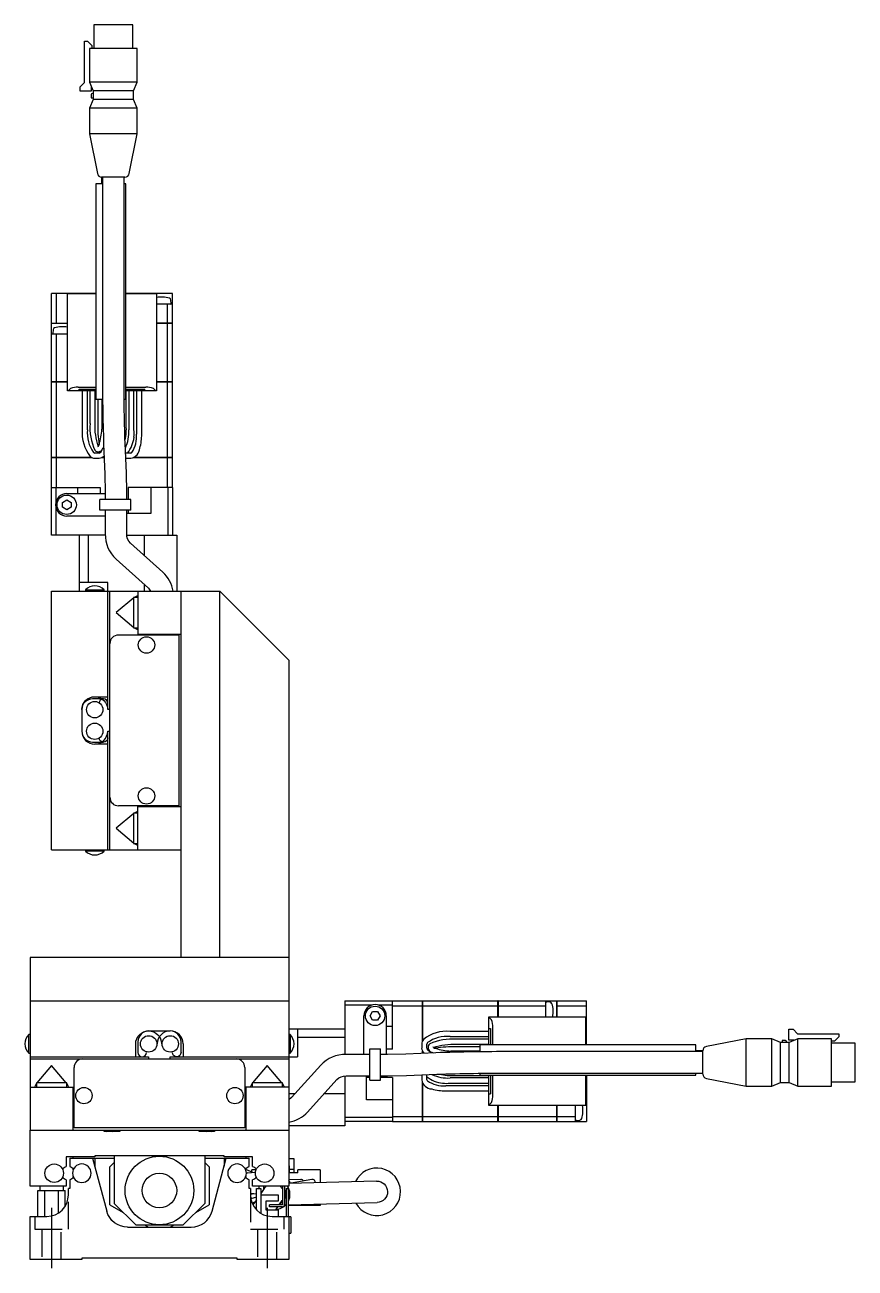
# Model space of a CAD drawing. Extents: x 0 to 921, y -8 to 744.
# Drawn here: x 479 to 671.5, y 230.3 to 518.6 of the extents above; entities that cross this region are included whole.
import ezdxf

# ---------------------------------------------------------------- set-up
doc = ezdxf.new("R2010")
doc.units = 0
doc.header["$LTSCALE"] = 0.5
doc.linetypes.add('CENTER', pattern=[50.8, 31.75, -6.35, 6.35, -6.35])
doc.linetypes.add('DASHED', pattern=[19.05, 12.7, -6.35])
for name, color, linetype in [('MSM_CENTER', 1, 'CENTER'), ('MSM_CONTINUOUS', 7, 'CONTINUOUS'), ('MSM_DASHED', 4, 'DASHED')]:
    doc.layers.add(name, color=color, linetype=linetype)

msp = doc.modelspace()

# ---------------------------------------------------------------- linework, layer by layer
at = {"layer": 'MSM_CENTER'}
for p, q in [((485.16, 244.35), (485.16, 230.35)), ((535.16, 244.35), (535.16, 230.35))]:
    msp.add_line(p, q, dxfattribs=at)
at = {"layer": 'MSM_CONTINUOUS'}
for p, q in [((503.96, 518.65), (494.96, 518.65)), ((494.96, 518.65), (494.96, 513.15)), ((503.96, 513.15), (503.96, 518.65)), ((492.8, 505.32), (492.8, 514.86)), ((492.8, 514.86), (493.5, 514.86)), ((493.5, 514.86), (494.5, 513.86)), ((494.5, 513.86), (494.5, 513.15)), ((504.96, 513.15), (493.96, 513.15)), ((493.96, 513.15), (493.96, 505.35)), ((504.96, 505.35), (504.96, 513.15)), ((491.78, 504.3), (492.8, 505.32)), ((504.96, 505.35), (493.96, 505.35)), ((493.96, 505.35), (494.81, 503.35)), ((494.31, 504.53), (494.31, 503.3)), ((504.11, 503.35), (504.96, 505.35)), ((491.78, 503.3), (491.78, 504.3)), ((494.31, 503.3), (491.78, 503.3)), ((494.35, 502.47), (494.35, 501.75)), ((494.35, 501.75), (494.81, 501.75)), ((494.81, 502.77), (494.65, 502.77)), ((504.11, 503.35), (494.81, 503.35)), ((494.81, 503.35), (494.81, 501.35)), ((504.11, 501.35), (504.11, 503.35)), ((494.81, 501.35), (493.96, 499.35)), ((504.96, 499.35), (493.96, 499.35)), ((493.96, 499.35), (493.96, 493.35)), ((504.11, 501.35), (494.81, 501.35)), ((504.96, 499.35), (504.11, 501.35)), ((504.96, 493.35), (504.96, 499.35)), ((504.96, 493.35), (493.96, 493.35)), ((493.96, 493.35), (495.77, 484.15)), ((503.15, 484.15), (504.96, 493.35)), ((496.96, 481.75), (495.39, 481.75)), ((495.39, 481.75), (495.39, 431.75)), ((502.17, 483.35), (496.75, 483.35)), ((496.75, 483.35), (496.76, 481.75)), ((496.96, 483.35), (496.96, 438.74)), ((501.96, 438.74), (501.96, 483.35)), ((502.39, 481.75), (501.96, 481.75)), ((502.39, 431.75), (502.39, 481.75)), ((485.16, 449.46), (485.16, 456.35)), ((495.39, 456.35), (485.16, 456.35)), ((486.31, 449.46), (486.31, 456.35)), ((488.86, 433.75), (488.86, 456.25)), ((495.39, 456.25), (488.86, 456.25)), ((513.16, 456.35), (502.39, 456.35)), ((509.46, 456.25), (502.39, 456.25)), ((509.41, 456.25), (509.41, 456.35)), ((509.46, 456.25), (509.46, 433.75)), ((513.16, 449.46), (513.16, 456.35)), ((513.16, 453.85), (509.46, 453.85)), ((512.01, 449.46), (512.01, 453.85)), ((512.89, 454.05), (512.82, 454.82)), ((485.16, 449.46), (488.86, 449.46)), ((485.16, 435.85), (485.16, 449.45)), ((485.16, 449.45), (488.86, 449.45)), ((488.86, 446.95), (485.16, 446.95)), ((485.17, 449.45), (485.17, 449.46)), ((485.5, 447.93), (485.43, 447.16)), ((486.31, 449.45), (486.31, 449.46)), ((486.31, 435.85), (486.31, 446.95)), ((509.46, 449.46), (513.16, 449.46)), ((513.16, 449.45), (509.46, 449.45)), ((512, 449.45), (512, 449.46)), ((512.01, 435.85), (512.01, 449.45)), ((513.15, 449.45), (513.15, 449.46)), ((513.16, 435.85), (513.16, 449.45)), ((485.16, 435.85), (488.86, 435.85)), ((485.16, 418.35), (485.16, 435.84)), ((488.86, 435.84), (485.16, 435.84)), ((485.17, 435.85), (485.17, 435.84)), ((486.31, 435.85), (486.31, 435.84)), ((486.31, 418.35), (486.31, 435.84)), ((509.46, 435.85), (513.16, 435.85)), ((513.16, 435.84), (509.46, 435.84)), ((512, 435.85), (512, 435.84)), ((512.01, 418.35), (512.01, 435.84)), ((513.15, 435.85), (513.15, 435.84)), ((513.16, 418.35), (513.16, 435.84)), ((495.39, 433.75), (488.86, 433.75)), ((488.97, 433.75), (489.57, 434.35)), ((491.34, 434.61), (495.39, 434.61)), ((491.56, 434.14), (495.39, 434.14)), ((491.56, 433.75), (491.56, 434.14)), ((492.26, 433.75), (492.26, 424.75)), ((493.46, 424.75), (493.46, 433.75)), ((494.06, 433.75), (494.06, 426.23)), ((495.26, 426.23), (495.26, 433.75)), ((502.39, 434.61), (506.98, 434.61)), ((502.39, 434.14), (506.76, 434.14)), ((509.46, 433.75), (502.39, 433.75)), ((502.46, 425.75), (502.46, 433.75)), ((503.06, 433.75), (503.06, 424.75)), ((504.26, 424.75), (504.26, 433.75)), ((504.86, 433.75), (504.86, 423.75)), ((506.06, 423.75), (506.06, 433.75)), ((506.76, 433.75), (506.76, 434.14)), ((508.75, 434.35), (509.35, 433.75)), ((496.99, 431.75), (495.39, 431.75)), ((495.86, 431.75), (495.86, 426.21)), ((496.81, 431.75), (496.81, 426.3)), ((502.39, 431.75), (501.99, 431.75)), ((496.81, 426.33), (496.81, 426.28)), ((497.22, 421.43), (497.53, 414.44)), ((502.52, 414.66), (502.22, 421.65)), ((485.16, 418.35), (486.31, 418.35)), ((485.16, 418.35), (494.43, 418.35)), ((486.31, 418.34), (485.16, 418.34)), ((485.16, 411.35), (485.16, 418.34)), ((494.45, 418.34), (485.16, 418.34)), ((485.17, 418.35), (485.17, 418.34)), ((486.31, 418.35), (486.31, 418.34)), ((486.31, 411.35), (486.31, 418.34)), ((496.18, 419.35), (495.21, 419.35)), ((495.21, 418.15), (496.16, 418.15)), ((495.99, 420.87), (495.83, 420.81)), ((496.2, 419.67), (496.24, 419.68)), ((496.24, 419.68), (496.44, 419.76)), ((497.36, 418.34), (496.81, 418.34)), ((496.84, 418.35), (497.36, 418.35)), ((503.51, 419.35), (502.3, 419.35)), ((502.35, 418.15), (503.51, 418.15)), ((513.16, 418.34), (504.11, 418.34)), ((504.13, 418.35), (513.16, 418.35)), ((512, 418.35), (512, 418.34)), ((512.01, 418.35), (513.16, 418.35)), ((512.01, 411.35), (512.01, 418.34)), ((513.16, 418.34), (512.01, 418.34)), ((513.15, 418.35), (513.15, 418.34)), ((513.16, 411.35), (513.16, 418.34)), ((497.53, 414.44), (497.59, 410.25)), ((502.59, 410.25), (502.52, 414.66)), ((485.16, 400.35), (485.16, 411.35)), ((485.16, 411.35), (496.4, 411.35)), ((486.16, 411.35), (486.16, 408.06)), ((488.66, 409.95), (497.59, 409.95)), ((491.16, 411.35), (491.16, 409.95)), ((496.4, 411.35), (496.4, 409.95)), ((497.59, 410.25), (497.59, 408.6)), ((502.59, 408.6), (502.59, 410.25)), ((502.92, 411.35), (502.92, 408.6)), ((513.16, 411.35), (502.92, 411.35)), ((508.16, 411.35), (508.16, 405.35)), ((512.16, 400.35), (512.16, 411.35)), ((513.16, 411.35), (513.16, 400.35)), ((486.16, 406.63), (486.16, 400.35)), ((487.66, 407.92), (488.66, 408.5)), ((487.66, 406.77), (487.66, 407.92)), ((488.66, 406.19), (487.66, 406.77)), ((488.66, 408.5), (489.66, 407.92)), ((489.66, 406.77), (488.66, 406.19)), ((489.66, 407.92), (489.66, 406.77)), ((496.32, 406.1), (496.32, 408.6)), ((496.57, 408.6), (496.32, 408.6)), ((503.56, 408.6), (496.57, 408.6)), ((503.56, 406.1), (503.56, 408.6)), ((497.59, 404.75), (488.66, 404.75)), ((496.57, 406.1), (496.32, 406.1)), ((503.56, 406.1), (496.57, 406.1)), ((497.59, 406.1), (497.59, 400.62)), ((502.59, 400.62), (502.59, 406.1)), ((508.16, 405.35), (502.59, 405.35)), ((502.92, 406.1), (502.92, 405.35)), ((497.6, 400.35), (485.16, 400.35)), ((491.66, 387.35), (491.66, 400.35)), ((493.66, 400.35), (493.66, 389.35)), ((502.6, 400.35), (514.16, 400.35)), ((510.96, 391.71), (503.43, 398.46)), ((506.66, 395.56), (506.66, 400.35)), ((514.16, 400.35), (514.16, 387.35)), ((500.09, 394.74), (507.62, 387.99)), ((498.16, 389.35), (491.66, 389.35)), ((498.16, 359.85), (498.16, 389.35)), ((485.16, 327.35), (485.16, 387.35)), ((485.16, 387.35), (524.16, 387.35)), ((493.01, 387.64), (497.31, 387.64)), ((493.01, 387.64), (493.01, 387.35)), ((497.31, 387.35), (497.31, 387.64)), ((498.66, 327.35), (498.66, 387.35)), ((505.16, 387.35), (505.16, 377.15)), ((506.66, 387.35), (506.66, 388.85)), ((507.62, 387.99), (508.1, 387.35)), ((515.16, 302.35), (515.16, 387.35)), ((524.16, 302.45), (524.16, 387.35)), ((540.16, 371.35), (524.16, 387.35)), ((504.21, 385.79), (500.16, 382.35)), ((504.16, 385.85), (504.16, 378.85)), ((505.16, 385.85), (504.16, 385.85)), ((505.04, 386.25), (504.29, 385.85)), ((505.16, 386.09), (505.04, 386.25)), ((500.16, 382.35), (504.21, 378.91)), ((504.16, 378.85), (505.16, 378.85)), ((504.29, 378.85), (505.04, 378.45)), ((505.04, 378.45), (505.16, 378.61)), ((514.66, 377.15), (500.66, 377.15)), ((505.16, 377.35), (515.16, 377.35)), ((513.66, 377.35), (513.66, 377.15)), ((514.66, 377.15), (514.66, 337.55)), ((540.16, 371.35), (540.16, 302.45)), ((497.16, 362.35), (494.66, 362.35)), ((495.16, 362.85), (498.16, 362.85)), ((492.16, 359.85), (492.16, 354.85)), ((498.66, 359.85), (498.16, 359.85)), ((498.16, 327.35), (498.16, 354.85)), ((498.16, 354.85), (498.66, 354.85)), ((494.66, 352.35), (497.16, 352.35)), ((498.16, 351.85), (495.16, 351.85)), ((514.66, 337.55), (500.66, 337.55)), ((505.16, 327.35), (505.16, 337.55)), ((515.16, 337.35), (505.16, 337.35)), ((513.66, 337.55), (513.66, 337.35)), ((504.2, 335.78), (500.16, 332.35)), ((504.16, 335.85), (504.16, 328.85)), ((505.16, 335.85), (504.16, 335.85)), ((505.04, 336.25), (504.29, 335.85)), ((505.16, 336.09), (505.04, 336.25)), ((500.16, 332.35), (504.21, 328.9)), ((504.16, 328.85), (505.16, 328.85)), ((504.29, 328.85), (505.04, 328.45)), ((485.16, 327.35), (515.16, 327.35)), ((493.01, 327.35), (493.01, 327.05)), ((497.31, 327.05), (493.01, 327.05)), ((497.31, 327.05), (497.31, 327.35)), ((505.04, 328.45), (505.16, 328.61)), ((540.16, 302.35), (480.16, 302.35)), ((480.16, 302.35), (480.16, 262.35)), ((515.16, 302.45), (524.16, 302.45)), ((524.16, 302.45), (524.26, 302.35)), ((540.06, 302.35), (540.16, 302.45)), ((540.16, 302.35), (540.16, 262.35)), ((480.16, 292.35), (540.16, 292.35)), ((553.16, 292.35), (553.16, 279.91)), ((553.16, 292.35), (564.16, 292.35)), ((559.45, 291.35), (553.16, 291.35)), ((564.16, 291.35), (560.87, 291.35)), ((564.16, 281.11), (564.16, 292.35)), ((564.16, 292.35), (571.15, 292.35)), ((564.16, 291.19), (571.15, 291.19)), ((571.15, 291.19), (571.15, 292.35)), ((571.15, 283.05), (571.15, 292.35)), ((571.16, 292.34), (571.15, 292.34)), ((571.16, 291.19), (571.15, 291.19)), ((571.16, 292.35), (571.16, 291.19)), ((571.16, 292.35), (588.65, 292.35)), ((571.16, 292.35), (571.16, 283.07)), ((571.16, 291.19), (588.65, 291.19)), ((588.65, 288.65), (588.65, 292.35)), ((588.66, 292.34), (588.65, 292.34)), ((588.66, 291.19), (588.65, 291.19)), ((588.66, 292.35), (588.66, 288.65)), ((588.66, 292.35), (602.26, 292.35)), ((588.66, 291.19), (599.76, 291.19)), ((599.76, 288.65), (599.76, 292.35)), ((600.75, 292.01), (599.98, 292.08)), ((602.26, 288.65), (602.26, 292.35)), ((602.26, 292.34), (602.27, 292.34)), ((602.26, 291.19), (602.27, 291.19)), ((602.27, 292.35), (602.27, 288.65)), ((602.27, 292.35), (609.16, 292.35)), ((602.27, 291.19), (609.16, 291.19)), ((609.16, 282.11), (609.16, 292.35)), ((557.56, 279.92), (557.56, 288.85)), ((559.01, 288.85), (559.58, 289.85)), ((559.58, 287.85), (559.01, 288.85)), ((559.58, 289.85), (560.74, 289.85)), ((560.74, 289.85), (561.31, 288.85)), ((561.31, 288.85), (560.74, 287.85)), ((562.76, 288.85), (562.76, 279.92)), ((586.56, 288.65), (609.06, 288.65)), ((586.56, 282.11), (586.56, 288.65)), ((586.56, 288.54), (587.16, 287.94)), ((609.06, 282.11), (609.06, 288.65)), ((540.16, 285.85), (553.16, 285.85)), ((542.16, 285.85), (542.16, 279.35)), ((560.74, 287.85), (559.58, 287.85)), ((564.16, 286.35), (562.76, 286.35)), ((586.56, 285.95), (586.95, 285.95)), ((586.95, 285.95), (586.95, 282.11)), ((587.42, 286.17), (587.42, 282.11)), ((656.11, 283.2), (656.11, 285.73)), ((656.11, 285.73), (657.11, 285.73)), ((657.11, 285.73), (658.13, 284.71)), ((479.87, 280.2), (479.87, 284.5)), ((480.16, 284.5), (479.87, 284.5)), ((505.16, 282.85), (505.16, 280.35)), ((507.66, 285.35), (512.66, 285.35)), ((515.16, 280.35), (515.16, 282.85)), ((540.45, 284.5), (540.16, 284.5)), ((540.45, 284.5), (540.45, 280.2)), ((553.16, 283.85), (542.16, 283.85)), ((586.56, 285.25), (577.56, 285.25)), ((577.56, 284.05), (586.56, 284.05)), ((586.56, 283.45), (579.04, 283.45)), ((646.16, 283.55), (636.97, 281.74)), ((646.16, 272.55), (646.16, 283.55)), ((652.16, 283.55), (646.16, 283.55)), ((652.16, 272.55), (652.16, 283.55)), ((654.16, 282.7), (652.16, 283.55)), ((654.16, 273.4), (654.16, 282.7)), ((656.16, 282.7), (654.16, 282.7)), ((654.56, 283.16), (654.56, 282.7)), ((655.28, 283.16), (654.56, 283.16)), ((655.58, 282.7), (655.58, 282.86)), ((657.34, 283.2), (656.11, 283.2)), ((658.16, 283.55), (656.16, 282.7)), ((656.16, 273.4), (656.16, 282.7)), ((658.13, 284.71), (667.67, 284.71)), ((658.16, 272.55), (658.16, 283.55)), ((665.96, 283.55), (658.16, 283.55)), ((665.96, 272.55), (665.96, 283.55)), ((666.67, 283.01), (665.96, 283.01)), ((671.46, 282.55), (665.96, 282.55)), ((667.67, 284.01), (666.67, 283.01)), ((667.67, 284.71), (667.67, 284.01)), ((671.46, 273.55), (671.46, 282.55)), ((479.87, 280.2), (480.16, 280.2)), ((504.66, 279.35), (504.66, 282.35)), ((515.66, 282.35), (515.66, 279.35)), ((540.16, 280.2), (540.45, 280.2)), ((558.91, 279.92), (553.43, 279.92)), ((558.91, 281.19), (561.41, 281.19)), ((558.91, 280.93), (558.91, 281.19)), ((558.91, 273.95), (558.91, 280.93)), ((561.41, 280.93), (561.41, 281.19)), ((561.41, 273.95), (561.41, 280.93)), ((563.06, 279.92), (561.41, 279.92)), ((564.16, 281.11), (562.76, 281.11)), ((567.25, 279.98), (563.06, 279.92)), ((574.24, 280.29), (567.25, 279.98)), ((570.96, 282.3), (570.96, 281.34)), ((571.15, 280.15), (571.15, 280.69)), ((571.16, 280.67), (571.16, 280.15)), ((572.16, 281.33), (572.16, 282.3)), ((572.48, 281.31), (572.5, 281.27)), ((572.5, 281.27), (572.57, 281.07)), ((573.68, 281.52), (573.62, 281.68)), ((584.56, 281.65), (579.02, 281.65)), ((579.04, 282.25), (586.56, 282.25)), ((579.14, 280.69), (579.1, 280.69)), ((584.56, 280.69), (579.11, 280.69)), ((584.56, 280.52), (584.56, 282.11)), ((634.56, 282.11), (584.56, 282.11)), ((636.16, 280.55), (591.55, 280.55)), ((634.56, 280.55), (634.56, 282.11)), ((636.16, 280.76), (634.56, 280.74)), ((636.16, 275.34), (636.16, 280.76)), ((480.16, 279.35), (507.66, 279.35)), ((480.16, 278.85), (540.16, 278.85)), ((485.16, 277.35), (481.71, 273.29)), ((488.57, 273.35), (485.16, 277.35)), ((490.36, 262.85), (490.36, 276.85)), ((507.66, 279.35), (507.66, 278.85)), ((512.66, 279.35), (542.16, 279.35)), ((512.66, 278.85), (512.66, 279.35)), ((529.96, 276.85), (529.96, 262.85)), ((535.16, 277.35), (531.72, 273.3)), ((538.57, 273.35), (535.16, 277.35)), ((547.55, 277.41), (540.8, 269.89)), ((544.52, 266.55), (551.27, 274.08)), ((553.16, 274.9), (553.16, 263.35)), ((553.43, 274.92), (558.91, 274.92)), ((558.16, 269.35), (558.16, 274.92)), ((558.91, 274.58), (558.16, 274.58)), ((558.91, 273.95), (561.41, 273.95)), ((561.41, 274.92), (563.06, 274.92)), ((564.16, 274.58), (561.41, 274.58)), ((563.06, 274.92), (567.47, 274.98)), ((564.16, 274.58), (564.16, 264.35)), ((567.47, 274.98), (574.46, 275.29)), ((570.96, 275.14), (570.96, 274)), ((572.16, 274), (572.16, 275.19)), ((586.56, 274.45), (577.56, 274.45)), ((578.56, 275.05), (586.56, 275.05)), ((584.56, 275.11), (584.56, 275.52)), ((584.56, 275.11), (634.56, 275.11)), ((586.56, 268.05), (586.56, 275.11)), ((586.95, 275.11), (586.95, 270.75)), ((587.42, 275.11), (587.42, 270.53)), ((591.55, 275.55), (636.16, 275.55)), ((609.06, 268.05), (609.06, 275.11)), ((609.16, 275.11), (609.16, 264.35)), ((634.56, 275.11), (634.56, 275.55)), ((636.97, 274.35), (646.16, 272.55)), ((480.16, 272.35), (490.36, 272.35)), ((481.66, 273.22), (481.26, 272.47)), ((481.26, 272.47), (481.42, 272.35)), ((488.66, 273.35), (481.66, 273.35)), ((481.66, 273.35), (481.66, 272.35)), ((488.66, 272.35), (488.66, 273.35)), ((489.06, 272.47), (488.66, 273.22)), ((488.9, 272.35), (489.06, 272.47)), ((490.16, 262.35), (490.16, 272.35)), ((540.16, 272.35), (529.96, 272.35)), ((530.16, 272.35), (530.16, 262.35)), ((531.66, 273.22), (531.26, 272.47)), ((531.26, 272.47), (531.42, 272.35)), ((538.66, 273.35), (531.66, 273.35)), ((531.66, 273.35), (531.66, 272.35)), ((538.66, 272.35), (538.66, 273.35)), ((539.06, 272.47), (538.66, 273.22)), ((538.9, 272.35), (539.06, 272.47)), ((571.15, 264.35), (571.15, 273.4)), ((571.16, 273.38), (571.16, 264.35)), ((586.56, 272.65), (576.56, 272.65)), ((576.56, 271.45), (586.56, 271.45)), ((577.56, 273.25), (586.56, 273.25)), ((646.16, 272.55), (652.16, 272.55)), ((652.16, 272.55), (654.16, 273.4)), ((654.16, 273.4), (656.16, 273.4)), ((656.16, 273.4), (658.16, 272.55)), ((658.16, 272.55), (665.96, 272.55)), ((665.96, 273.55), (671.46, 273.55)), ((540.16, 270.85), (541.66, 270.85)), ((540.8, 269.89), (540.16, 269.4)), ((548.38, 270.85), (553.16, 270.85)), ((564.16, 269.35), (558.16, 269.35)), ((586.56, 270.75), (586.95, 270.75)), ((587.16, 268.75), (586.56, 268.15)), ((553.16, 265.35), (564.16, 265.35)), ((564.16, 265.5), (571.15, 265.5)), ((571.16, 265.51), (571.15, 265.51)), ((571.15, 264.35), (571.15, 265.5)), ((571.16, 265.5), (588.65, 265.5)), ((571.16, 265.5), (571.16, 264.35)), ((609.06, 268.05), (586.56, 268.05)), ((588.65, 264.35), (588.65, 268.05)), ((588.66, 265.51), (588.65, 265.51)), ((588.66, 268.05), (588.66, 264.35)), ((588.66, 265.5), (602.26, 265.5)), ((602.26, 264.35), (602.26, 268.05)), ((602.26, 265.51), (602.27, 265.51)), ((602.27, 268.05), (602.27, 264.35)), ((602.27, 265.5), (606.66, 265.5)), ((606.66, 264.35), (606.66, 268.05)), ((609.06, 268.1), (609.16, 268.1)), ((490.36, 263.85), (490.16, 263.85)), ((529.96, 262.85), (490.36, 262.85)), ((530.16, 263.85), (529.96, 263.85)), ((553.16, 263.35), (540.16, 263.35)), ((564.16, 264.35), (553.16, 264.35)), ((564.16, 264.35), (571.15, 264.35)), ((571.16, 264.36), (571.15, 264.36)), ((571.16, 264.35), (588.65, 264.35)), ((588.66, 264.36), (588.65, 264.36)), ((588.66, 264.35), (602.26, 264.35)), ((602.26, 264.36), (602.27, 264.36)), ((602.27, 264.35), (609.16, 264.35)), ((606.87, 264.62), (607.64, 264.68)), ((480.16, 262.35), (490.16, 262.35)), ((480.16, 249.35), (480.16, 262.35)), ((480.16, 262.35), (490.16, 262.35)), ((490.16, 262.35), (497.36, 262.35)), ((497.36, 262.35), (500.96, 262.35)), ((497.36, 262), (497.36, 262.35)), ((500.96, 262), (497.36, 262)), ((499.91, 262.35), (499.91, 262)), ((500.96, 262.35), (500.96, 262)), ((500.96, 262.35), (519.36, 262.35)), ((519.36, 262.35), (522.96, 262.35)), ((519.36, 262), (519.36, 262.35)), ((522.96, 262), (519.36, 262)), ((520.41, 262), (520.41, 262.35)), ((522.96, 262.35), (522.96, 262)), ((522.96, 262.35), (540.16, 262.35)), ((530.16, 262.35), (540.16, 262.35)), ((540.16, 262.35), (540.16, 249.35)), ((495.16, 256.15), (488.56, 256.15)), ((488.56, 256.15), (488.56, 253.88)), ((489.36, 255.85), (489.36, 253.88)), ((489.36, 255.85), (499.66, 255.85)), ((490.16, 255.85), (490.16, 256.15)), ((494.66, 255.85), (497.95, 243.55)), ((525.16, 256.35), (495.16, 256.35)), ((495.16, 256.35), (495.16, 256.15)), ((495.16, 255.85), (495.16, 253.98)), ((499.66, 254.85), (498.66, 253.85)), ((498.66, 245.04), (498.66, 253.85)), ((499.66, 256.35), (499.66, 245.35)), ((520.66, 256.35), (520.66, 245.35)), ((520.66, 255.85), (530.96, 255.85)), ((521.66, 253.85), (520.66, 254.85)), ((521.66, 253.85), (521.66, 245.04)), ((522.37, 243.55), (525.66, 255.85)), ((525.16, 256.15), (525.16, 256.35)), ((531.76, 256.15), (525.16, 256.15)), ((525.16, 255.85), (525.16, 253.98)), ((530.16, 256.15), (530.16, 255.85)), ((530.96, 253.88), (530.96, 255.85)), ((531.76, 253.88), (531.76, 256.15)), ((541.41, 255.73), (540.16, 255.73)), ((540.31, 254.1), (540.16, 254.1)), ((540.31, 252.45), (540.31, 254.1)), ((541.41, 252.7), (541.41, 255.73)), ((490.16, 253.14), (490.16, 253.39)), ((490.16, 251.31), (490.16, 251.56)), ((530.16, 253.39), (530.16, 253.14)), ((531.84, 252.52), (530.16, 253.24)), ((530.16, 251.56), (530.16, 251.31)), ((530.62, 252.42), (532.42, 252.57)), ((531.56, 252.64), (531.56, 253.16)), ((532.57, 253.16), (531.56, 253.16)), ((540.31, 253.01), (540.16, 253.01)), ((542.21, 252.45), (540.16, 252.45)), ((542.95, 250.9), (540.16, 250.81)), ((541.41, 253.2), (540.31, 253.2)), ((545.52, 250.88), (540.7, 250.03)), ((542.21, 252.45), (542.21, 253.16)), ((547.41, 253.16), (542.21, 253.16)), ((547.41, 253.16), (547.41, 250.2)), ((488.56, 249.35), (480.16, 249.35)), ((481.98, 242.35), (481.98, 248.35)), ((481.98, 248.35), (488.34, 248.35)), ((482.41, 249.35), (482.41, 248.35)), ((483.57, 242.35), (483.57, 248.35)), ((486.75, 243.13), (486.75, 248.35)), ((487.91, 248.35), (487.91, 249.35)), ((488.34, 244.76), (488.34, 248.35)), ((488.56, 250.81), (488.56, 249.35)), ((489.06, 247.35), (489.06, 248.85)), ((489.36, 248.85), (489.06, 248.85)), ((489.36, 250.81), (489.36, 248.85)), ((530.96, 248.85), (530.96, 250.81)), ((531.26, 248.85), (530.96, 248.85)), ((531.26, 248.85), (531.26, 247.35)), ((531.76, 249.35), (531.76, 250.81)), ((540.16, 249.35), (531.76, 249.35)), ((532.66, 243.88), (532.66, 248.85)), ((532.66, 248.85), (533.66, 248.85)), ((533.26, 248.85), (533.26, 249.35)), ((533.66, 248.85), (533.66, 243.08)), ((534.47, 248.83), (533.66, 247.65)), ((533.66, 248.15), (533.93, 248.05)), ((534.36, 248.67), (534.36, 249.35)), ((538.66, 249.35), (538.66, 245.05)), ((539.16, 249.35), (539.16, 245.05)), ((539.56, 248.85), (539.56, 242.35)), ((539.56, 248.85), (540.06, 248.85)), ((540.06, 242.35), (540.06, 248.85)), ((560.49, 250.55), (540.16, 250.01)), ((499.66, 245.35), (504.66, 240.35)), ((515.66, 240.35), (520.66, 245.35)), ((532.06, 247.55), (531.24, 247.39)), ((532.66, 247.5), (531.26, 247.62)), ((532.66, 246.84), (531.35, 246.41)), ((531.56, 247.46), (531.56, 247.6)), ((532.29, 245.67), (531.66, 245.4)), ((532.66, 246.2), (531.84, 245.01)), ((533.66, 247.35), (537.66, 247.35)), ((537.66, 245.85), (534.86, 245.85)), ((534.86, 245.85), (534.86, 243.85)), ((537.66, 247.35), (537.66, 245.85)), ((537.94, 245.05), (538.59, 246)), ((540.06, 245.01), (560.63, 245.55)), ((547.41, 245.2), (547.41, 244.88)), ((480.16, 232.35), (480.16, 242.35)), ((480.16, 242.35), (484.06, 242.35)), ((498.66, 245.04), (501.75, 243.26)), ((518.58, 243.26), (521.66, 245.04)), ((534.86, 243.85), (537.66, 243.85)), ((535.66, 244.55), (535.66, 245.05)), ((538.66, 245.05), (535.66, 245.05)), ((538.66, 244.55), (535.66, 244.55)), ((536.26, 242.35), (540.16, 242.35)), ((537.11, 243.85), (537.59, 244.55)), ((537.66, 243.85), (537.66, 242.35)), ((539.56, 244.88), (539.31, 244.88)), ((539.42, 244.99), (539.56, 244.99)), ((547.41, 244.88), (540.06, 244.88)), ((540.16, 242.35), (540.16, 232.35)), ((540.66, 242.25), (540.16, 242.25)), ((540.66, 242.25), (540.66, 238.45)), ((502.78, 239.85), (517.54, 239.85)), ((504.66, 240.35), (515.66, 240.35)), ((506.79, 240.35), (507.66, 239.85)), ((512.66, 239.85), (513.53, 240.35)), ((540.16, 238.45), (540.66, 238.45)), ((492.16, 232.35), (480.16, 232.35)), ((528.16, 232.65), (492.16, 232.65)), ((492.16, 232.65), (492.16, 232.35)), ((528.16, 232.35), (528.16, 232.65)), ((540.16, 232.35), (528.16, 232.35))]:
    msp.add_line(p, q, dxfattribs=at)
for centre, radius in [((488.66, 407.35), 2.25), ((507.16, 374.85), 1.9), ((495.16, 359.85), 1.9), ((495.16, 354.85), 1.9), ((507.16, 339.85), 1.9), ((560.16, 288.85), 2.25), ((507.66, 282.35), 1.9), ((512.66, 282.35), 1.9), ((492.66, 270.35), 1.9), ((527.66, 270.35), 1.9), ((485.76, 252.35), 2.15), ((510.16, 248.35), 7.95), ((534.56, 252.35), 2.15), ((510.16, 248.35), 4)]:
    msp.add_circle(centre, radius, dxfattribs=at)
at = {"layer": 'MSM_CONTINUOUS', "extrusion": (0, 0, -1)}
for centre in [(-492.16, 252.35), (-528.16, 252.35)]:
    msp.add_circle(centre, 2.15, dxfattribs=at)
at = {"layer": 'MSM_CONTINUOUS'}
for centre, radius, start, end in [((494.65, 502.47), 0.3, 90, 180), ((496.75, 484.35), 1, 191.1187, 270), ((502.17, 484.35), 1, 270, 348.8813), ((510.66, 449.54), 6, 72.3708, 101.537), ((512.33, 454.78), 0.5, 5, 72.3708), ((512.69, 454.04), 0.2, 288.1949, 5), ((485.63, 447.15), 0.2, 175, 270), ((485.99, 447.89), 0.5, 107.6292, 175), ((487.66, 442.65), 6, 78.463, 107.6292), ((964.47, 437.1), 467.51, 179.7991, 181.9215), ((491.1, 430.11), 4.51, 86.9565, 109.8759), ((507.2, 429.97), 4.64, 70.4546, 92.713), ((500.97, 423.99), 8.74, 175.0197, 218.3235), ((501.15, 424), 7.72, 174.4381, 215.6687), ((506.76, 425.31), 12.73, 175.8454, 204.6186), ((522.72, 425.47), 26.87, 178.4238, 188.8516), ((483.06, 425.56), 13.77, 342.1759, 357.1972), ((483.06, 425.56), 13.77, 2.9984, 2.9996), ((491.53, 424.91), 10.96, 346.5565, 4.385), ((494.36, 424.22), 8.72, 335.0761, 3.4586), ((495.85, 423.88), 8.45, 354.0847, 5.9153), ((495.33, 421.39), 0.846, 321.4689, 356.9127), ((497.06, 423.81), 7.25, 321.9863, 353.6299), ((498.02, 423.24), 6.86, 326.8577, 4.2662), ((494.67, 423.63), 11.39, 344.0263, 0.5737), ((495.24, 419.87), 1.72, 229.0024, 268.8954), ((495.28, 419.96), 0.622, 228.9031, 263.0608), ((495.95, 420.61), 0.978, 218.7039, 284.8652), ((495.72, 420.86), 2.75, 279.2724, 306.1549), ((495.97, 420.21), 0.889, 283.8661, 321.118), ((495.99, 420.88), 1.21, 291.8456, 319.7784), ((489.28, 424.17), 8.65, 328.5524, 337.0999), ((503.03, 420.7), 2.6, 280.5511, 355.471), ((503.4, 419.85), 0.517, 281.8582, 314.7596), ((488.66, 407.35), 2.6, 90, 270), ((505.49, 400.5), 7.9, 179.1704, 226.9119), ((505.76, 386.06), 7.67, 9.6237, 47.3301), ((495.16, 385.55), 3, 44.22, 135.78), ((500.66, 375.15), 2, 90, 180), ((494.66, 359.85), 2.5, 90, 180), ((497.16, 361.35), 1, 360, 180), ((495.16, 354.85), 3, 180, 360), ((494.66, 354.85), 2.5, 180, 270), ((500.66, 339.55), 2, 180, 270), ((495.16, 329.15), 3, 224.22, 315.78), ((560.16, 288.85), 2.6, 0, 180), ((599.96, 291.88), 0.2, 85, 180), ((600.7, 291.51), 0.5, 17.6292, 85), ((595.46, 289.85), 6, 348.463, 17.6292), ((582.92, 286.41), 4.51, 356.9565, 19.8759), ((481.96, 282.35), 3, 134.22, 225.78), ((507.66, 282.85), 2.5, 90, 180), ((512.66, 282.35), 3, 360, 180), ((512.66, 282.85), 2.5, 360, 90), ((538.36, 282.35), 3, 314.22, 45.78), ((572.68, 282.27), 1.72, 139.0024, 178.8954), ((576.8, 276.54), 8.74, 85.0197, 128.3235), ((572.78, 282.23), 0.622, 138.9031, 173.0608), ((576.81, 276.36), 7.72, 84.4381, 125.6687), ((578.12, 270.75), 12.73, 85.8454, 114.6186), ((655.28, 282.86), 0.3, 0, 90), ((506.16, 280.35), 1, 180, 360), ((553.32, 272.02), 7.9, 89.1704, 136.9119), ((573.67, 281.79), 2.75, 189.2724, 216.1549), ((573.02, 281.54), 0.889, 193.8661, 231.118), ((573.43, 281.56), 0.978, 128.7039, 194.8652), ((576.98, 288.23), 8.65, 238.5524, 247.0999), ((573.69, 281.52), 1.21, 201.8456, 229.7784), ((574.21, 282.18), 0.846, 231.4689, 266.9127), ((578.28, 254.78), 26.87, 88.4238, 98.8516), ((578.38, 294.44), 13.77, 252.1759, 267.1972), ((589.91, -186.96), 467.51, 89.7991, 91.9215), ((578.38, 294.44), 13.77, 272.9984, 272.9996), ((637.16, 280.76), 1, 101.1187, 180), ((492.36, 276.85), 2, 90, 180), ((527.96, 276.85), 2, 0, 90), ((573.52, 274.48), 2.6, 190.5511, 265.471), ((576.62, 280.45), 7.25, 231.9863, 263.6299), ((572.67, 274.11), 0.517, 191.8582, 224.7596), ((577.03, 283.15), 8.72, 245.0761, 273.4586), ((577.72, 285.98), 10.96, 256.5565, 274.385), ((637.16, 275.34), 1, 180, 258.8813), ((576.05, 279.49), 6.86, 236.8577, 274.2662), ((576.45, 282.84), 11.39, 254.0263, 270.5737), ((576.69, 281.65), 8.45, 264.0847, 275.9153), ((582.79, 270.31), 4.64, 340.4546, 2.713), ((538.88, 271.75), 7.67, 279.6237, 317.3301), ((602.35, 266.85), 6, 342.3708, 11.537), ((606.85, 264.82), 0.2, 198.1949, 275), ((607.59, 265.18), 0.5, 275, 342.3708), ((530.66, 251.92), 0.5, 95, 134.6293), ((542.97, 250.24), 0.654, 25.9817, 91.8767), ((545.64, 250.24), 0.651, 354.4517, 100.6525), ((560.56, 248.05), 5.5, 208.5415, 154.47), ((536.93, 247.45), 3.5, 333.4058, 32.8784), ((537.31, 248.61), 3.5, 23.231, 35.4832), ((484.06, 247.35), 5, 270, 0), ((536.26, 247.35), 5, 180, 270), ((536.93, 247.45), 3.5, 274.1963, 318.7068), ((517.54, 244.85), 5, 270, 345), ((538.66, 245.05), 0.5, 270, 0)]:
    msp.add_arc(centre, radius, start, end, dxfattribs=at)
at = {"layer": 'MSM_CONTINUOUS', "extrusion": (0, 0, -1)}
for centre, radius, start, end in [((-957.72, 436.99), 455.77, 358.0704, 0.2196), ((-509.02, 425.46), 13.78, 340.6907, 3.2092), ((-471.54, 425.54), 25.29, 178.3223, 181.4809), ((-505.57, 400.54), 2.98, 315.8822, 1.5929), ((-495.16, 359.85), 3, 0, 180), ((-497.16, 353.35), 1, 180, 360), ((-507.66, 282.35), 3, 0, 180), ((-514.16, 280.35), 1, 180, 360), ((-578.27, 268.49), 13.78, 70.6907, 93.2092), ((-578.36, 305.97), 25.29, 268.3223, 271.4809), ((-553.35, 271.93), 2.98, 45.8822, 91.5929), ((-589.81, -180.21), 455.77, 88.0704, 90.2196), ((-498.66, 259.85), 2.25, 72.8538, 107.1462), ((-521.66, 259.85), 2.25, 72.8538, 107.1462), ((-488.96, 252.35), 1.59, 36.779, 75.406), ((-488.96, 252.35), 1.59, 104.594, 143.221), ((-531.36, 252.35), 1.59, 36.779, 75.406), ((-531.36, 252.35), 1.59, 104.594, 143.221), ((-488.96, 252.35), 1.59, 284.594, 323.221), ((-488.96, 252.35), 1.59, 216.779, 255.406), ((-531.36, 252.35), 1.59, 284.594, 323.221), ((-531.36, 252.35), 1.59, 216.779, 255.406), ((-541.66, 252.7), 0.25, 270, 0), ((-536.53, 247.42), 2.5, 34.5025, 50.5936), ((-536.53, 247.42), 2.5, 129.4064, 148.4167), ((-536.93, 247.45), 2.5, 130.5358, 133.7791), ((-536.93, 247.45), 2.5, 153.1104, 206.8896), ((-560.56, 248.05), 2.5, 88.4942, 268.4942), ((-536.93, 247.45), 2.5, 226.2209, 243.4201), ((-536.53, 247.42), 2.5, 211.5833, 214.5025), ((-502.78, 244.85), 5, 270, 345)]:
    msp.add_arc(centre, radius, start, end, dxfattribs=at)
at = {"layer": 'MSM_DASHED'}
for p, q in [((489.06, 239.35), (489.06, 247.35)), ((531.26, 247.35), (531.26, 239.35)), ((481.26, 242.35), (481.26, 239.35)), ((539.06, 239.35), (539.06, 242.35)), ((481.26, 239.35), (489.06, 239.35)), ((482.91, 239.35), (482.91, 232.35)), ((487.41, 232.35), (487.41, 239.35)), ((531.26, 239.35), (539.06, 239.35)), ((532.91, 239.35), (532.91, 232.35)), ((537.41, 232.35), (537.41, 239.35))]:
    msp.add_line(p, q, dxfattribs=at)

doc.saveas('drawing.dxf')
